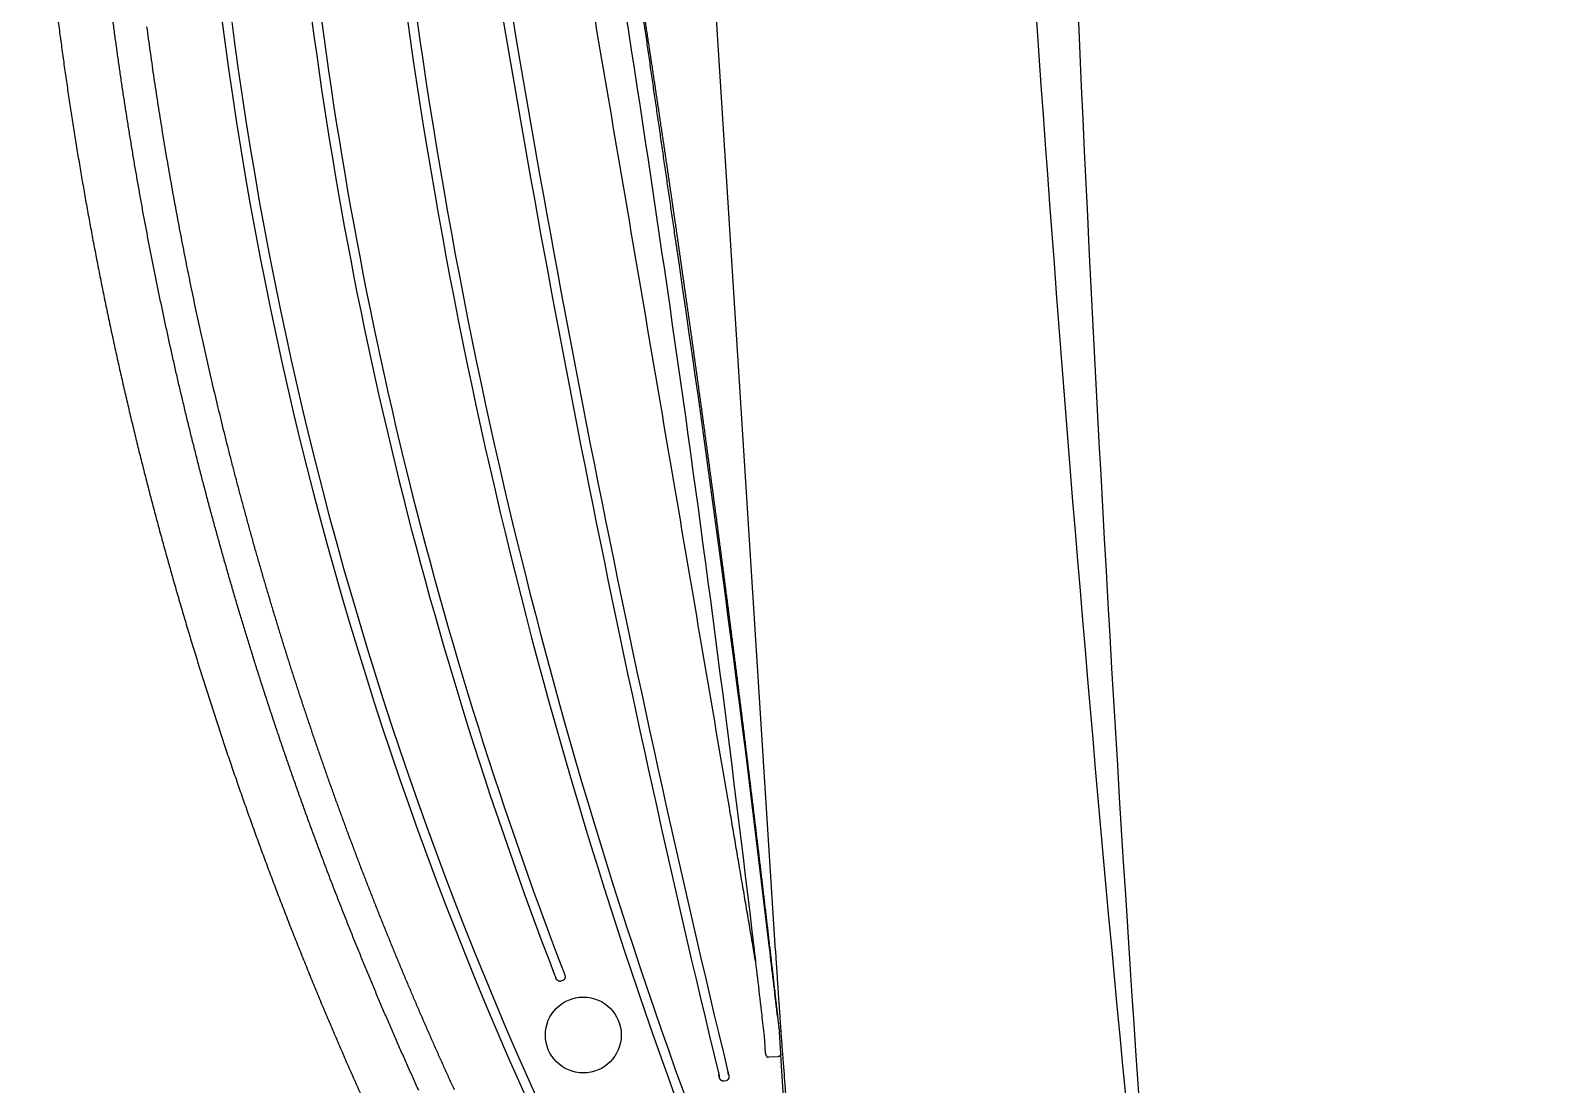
# Model space of a CAD drawing. Extents: x 403 to 503, y 484 to 635.
# Drawn here: x 408.09 to 416.02, y 526.77 to 532.31 of the extents above; entities that cross this region are included whole.
import ezdxf

# ---------------------------------------------------------------- set-up
doc = ezdxf.new("R2010")
doc.units = 0
doc.header["$MEASUREMENT"] = 0
for name, color, linetype in [('1', 4, 'Continuous'), ('DIM', 3, 'Continuous'), ('SPA', 2, 'Continuous')]:
    doc.layers.add(name, color=color, linetype=linetype)

# ---------------------------------------------------------------- blocks, each defined once
blk = doc.blocks.new('TRICKLER')
at = {"layer": '1', "linetype": 'Continuous'}
for p, q in [((1.6031, -7.1236), (1.9129, -0.4987)), ((1.5762, -7.455), (1.5765, -7.5301)), ((1.4925, -7.655), (1.4967, -7.564)), ((1.572, -7.6673), (1.5774, -7.5511)), ((1.5564, -7.6801), (1.5064, -7.6778)), ((1.5703, -7.7032), (1.572, -7.6673)), ((1.4112, -11.105), (1.5703, -7.7032))]:
    blk.add_line(p, q, dxfattribs=at)
at = {"layer": '1', "color": 3, "linetype": 'Continuous'}
for p, q in [((0.4775, -7.1585), (0.4678, -7.161)), ((1.2715, -7.7758), (1.2616, -7.7771))]:
    blk.add_line(p, q, dxfattribs=at)
at = {"layer": '1', "linetype": 'Continuous'}
for points in [[(-1.6037, -1.8571, 0.001116), (-1.6018, -1.9471, 0.001117), (-1.5996, -2.0371, 0.001119), (-1.5969, -2.1271, 0.00112), (-1.5938, -2.2172, 0.00112), (-1.5903, -2.3073, 0.00112), (-1.5864, -2.3974, 0.001119), (-1.5821, -2.4875, 0.001119), (-1.5774, -2.5777, 0.001119), (-1.5723, -2.6678, 0.001119), (-1.5668, -2.758, 0.001119), (-1.5609, -2.8482, 0.001119), (-1.5545, -2.9384, 0.001119), (-1.5478, -3.0285, 0.001119), (-1.5406, -3.1187, 0.001119), (-1.5331, -3.2089, 0.00112), (-1.5251, -3.2991, 0.00112), (-1.5167, -3.3893, 0.00112), (-1.5079, -3.4794, 0.001121), (-1.4987, -3.5696, 0.001121), (-1.4891, -3.6597, 0.001122), (-1.4791, -3.7498, 0.001122), (-1.4687, -3.8399, 0.001123), (-1.4579, -3.93, 0.001124), (-1.4466, -4.02, 0.001124), (-1.435, -4.11, 0.001124), (-1.4229, -4.2, 0.001124), (-1.4104, -4.2899, 0.001124), (-1.3975, -4.3798, 0.001124), (-1.3843, -4.4697, 0.001124), (-1.3706, -4.5595, 0.001124), (-1.3564, -4.6492, 0.001124), (-1.3419, -4.739, 0.001124), (-1.327, -4.8286, 0.001124), (-1.3117, -4.9182, 0.001125), (-1.2959, -5.0078, 0.001125), (-1.2798, -5.0973, 0.001126), (-1.2633, -5.1867, 0.001126), (-1.2463, -5.276, 0.001127), (-1.2289, -5.3653, 0.001127), (-1.2112, -5.4545, 0.001128), (-1.193, -5.5437, 0.001129), (-1.1744, -5.6327, 0.001129), (-1.1554, -5.7217, 0.00113), (-1.136, -5.8106, 0.001131), (-1.1162, -5.8994, 0.001131), (-1.096, -5.9881, 0.00113), (-1.0754, -6.0768, 0.00113), (-1.0544, -6.1653, 0.001129), (-1.033, -6.2537, 0.001128), (-1.0112, -6.3421, 0.001128), (-0.989, -6.4303, 0.001127), (-0.9664, -6.5184, 0.001127), (-0.9434, -6.6065, 0.001127), (-0.92, -6.6944, 0.001126), (-0.8962, -6.7822, 0.001126), (-0.872, -6.8698, 0.001126), (-0.8474, -6.9574, 0.001126), (-0.8224, -7.0449, 0.001126), (-0.7971, -7.1322, 0.001126), (-0.7713, -7.2194, 0.001126), (-0.7451, -7.3064, 0.001126), (-0.7186, -7.3934, 0.001126), (-0.6917, -7.4802, 0.001126), (-0.6643, -7.5668, 0.001127), (-0.6366, -7.6533, 0.001127)], [(-1.1452, -1.9441, 0.000812), (-1.1436, -2.0081, 0.000812), (-1.1418, -2.0722, 0.000812), (-1.1398, -2.1362, 0.000812), (-1.1376, -2.2002, 0.000812), (-1.1352, -2.2643, 0.000812), (-1.1325, -2.3283, 0.000812), (-1.1297, -2.3923, 0.000812), (-1.1266, -2.4564, 0.000812), (-1.1233, -2.5204, 0.000813), (-1.1198, -2.5844, 0.000813), (-1.1162, -2.6484, 0.000813), (-1.1123, -2.7124, 0.000813), (-1.1082, -2.7764, 0.000814), (-1.1038, -2.8404, 0.000814), (-1.0993, -2.9043, 0.000814), (-1.0946, -2.9683, 0.000814), (-1.0896, -3.0322, 0.000814), (-1.0845, -3.0962, 0.000814), (-1.0791, -3.1601, 0.000813), (-1.0735, -3.2239, 0.000813), (-1.0677, -3.2878, 0.000813), (-1.0618, -3.3516, 0.000812), (-1.0556, -3.4155, 0.000812), (-1.0491, -3.4792, 0.000812), (-1.0425, -3.543, 0.000812), (-1.0357, -3.6067, 0.000812), (-1.0287, -3.6704, 0.000812), (-1.0214, -3.7341, 0.000812), (-1.014, -3.7977, 0.000812), (-1.0064, -3.8613, 0.000812), (-0.9985, -3.9249, 0.000812), (-0.9904, -3.9884, 0.000812), (-0.9822, -4.0519, 0.000812), (-0.9737, -4.1154, 0.000812), (-0.965, -4.1788, 0.000812), (-0.9561, -4.2422, 0.000812), (-0.947, -4.3055, 0.000813), (-0.9378, -4.3688, 0.000812), (-0.9283, -4.4321, 0.000811), (-0.9185, -4.4953, 0.00081), (-0.9086, -4.5585, 0.00081), (-0.8985, -4.6216, 0.00081), (-0.8882, -4.6847, 0.00081), (-0.8777, -4.7478, 0.00081), (-0.867, -4.8108, 0.000811), (-0.856, -4.8738, 0.000811), (-0.8449, -4.9367, 0.000811), (-0.8335, -4.9996, 0.000811), (-0.822, -5.0625, 0.000811), (-0.8102, -5.1253, 0.000811), (-0.7983, -5.1881, 0.000811), (-0.7861, -5.2509, 0.000811), (-0.7738, -5.3136, 0.000811), (-0.7612, -5.3763, 0.000811), (-0.7484, -5.439, 0.000811), (-0.7354, -5.5016, 0.000811), (-0.7222, -5.5642, 0.000811), (-0.7088, -5.6267, 0.000811), (-0.6952, -5.6892, 0.00081), (-0.6814, -5.7516, 0.00081), (-0.6674, -5.8141, 0.000812), (-0.6532, -5.8765, 0.000813), (-0.6388, -5.9388, 0.000814), (-0.6242, -6.0011, 0.000814), (-0.6093, -6.0634, 0.000813), (-0.5943, -6.1257, 0.000812), (-0.579, -6.1879, 0.000812), (-0.5636, -6.2501, 0.000812), (-0.5479, -6.3122, 0.000811), (-0.532, -6.3743, 0.000811), (-0.516, -6.4364, 0.000811), (-0.4997, -6.4984, 0.000811), (-0.4832, -6.5603, 0.000811), (-0.4665, -6.6222, 0.000811), (-0.4497, -6.684, 0.000811), (-0.4326, -6.7458, 0.000811), (-0.4153, -6.8075, 0.000811), (-0.3978, -6.8692, 0.000812), (-0.3801, -6.9308, 0.000812), (-0.3623, -6.9923, 0.000812), (-0.3442, -7.0537, 0.000813), (-0.3259, -7.1151, 0.000813), (-0.3075, -7.1764, 0.000814), (-0.2888, -7.2376, 0.000813), (-0.2699, -7.2988, 0.000811), (-0.2509, -7.3599, 0.000811), (-0.2316, -7.4209, 0.000811), (-0.2122, -7.4819, 0.000811), (-0.1925, -7.5427, 0.000811), (-0.1727, -7.6035, 0.000811), (-0.1527, -7.6643, 0.000811)], [(1.4934, -7.1685), (1.4904, -7.1176, -0.000001), (1.4874, -7.0666, -0.000001), (1.4844, -7.0156, -0.000001), (1.4814, -6.9646, -0.000001), (1.4783, -6.9136, -0.000001), (1.4753, -6.8626, -0.000001), (1.4723, -6.8116, -0.000001), (1.4693, -6.7607, -0.000001), (1.4663, -6.7097, -0.000001), (1.4633, -6.6587, -0.000001), (1.4603, -6.6077, -0.000001), (1.4572, -6.5567, -0.000001), (1.4542, -6.5057, -0.000001), (1.4512, -6.4547, -0.000001), (1.4482, -6.4038, -0.000001), (1.4452, -6.3528, 0), (1.4422, -6.3018, 0), (1.4392, -6.2508, 0), (1.4361, -6.1998, 0), (1.4331, -6.1488, 0), (1.4301, -6.0978, 0), (1.4271, -6.0468, 0), (1.4241, -5.9959, 0), (1.4211, -5.9449, 0), (1.4181, -5.8939, 0), (1.415, -5.8429, 0), (1.412, -5.7919), (1.409, -5.7409, 0), (1.406, -5.6899, 0), (1.403, -5.6389, 0), (1.4, -5.5879, 0), (1.397, -5.537, 0), (1.3939, -5.486, 0), (1.3909, -5.435, 0), (1.3879, -5.384, 0), (1.3849, -5.333, 0), (1.3819, -5.282, 0), (1.3789, -5.231, 0), (1.3759, -5.18, 0), (1.3729, -5.1291, 0), (1.3698, -5.0781, 0), (1.3668, -5.0271, 0), (1.3638, -4.9761, 0), (1.3608, -4.9251, 0), (1.3578, -4.8741, 0), (1.3548, -4.8231, 0), (1.3518, -4.7721, 0), (1.3487, -4.7211, 0), (1.3457, -4.6702, 0), (1.3427, -4.6192, 0), (1.3397, -4.5682, 0), (1.3367, -4.5172, 0), (1.3337, -4.4662, 0), (1.3307, -4.4152, 0), (1.3277, -4.3642, 0), (1.3246, -4.3132, 0), (1.3216, -4.2623, 0), (1.3186, -4.2113, 0), (1.3156, -4.1603, 0), (1.3126, -4.1093, 0), (1.3096, -4.0583, 0), (1.3066, -4.0073, 0), (1.3035, -3.9563, 0), (1.3005, -3.9053, 0), (1.2975, -3.8543, 0), (1.2945, -3.8034, 0), (1.2915, -3.7524, 0), (1.2885, -3.7014, 0), (1.2855, -3.6504, 0), (1.2824, -3.5994, 0), (1.2794, -3.5484, 0), (1.2764, -3.4974, 0), (1.2734, -3.4464, 0), (1.2704, -3.3955, 0), (1.2674, -3.3445, 0), (1.2644, -3.2935, 0), (1.2614, -3.2425, 0), (1.2583, -3.1915, 0), (1.2553, -3.1405, 0), (1.2523, -3.0895, 0), (1.2493, -3.0385, 0), (1.2463, -2.9875, 0), (1.2433, -2.9366, 0), (1.2403, -2.8856, 0), (1.2372, -2.8346, 0), (1.2342, -2.7836, 0), (1.2312, -2.7326, 0), (1.2282, -2.6816, 0), (1.2252, -2.6306, 0), (1.2222, -2.5796, 0), (1.2192, -2.5287, 0), (1.2161, -2.4777, 0), (1.2131, -2.4267, 0), (1.2101, -2.3757, 0), (1.2071, -2.3247, 0), (1.2041, -2.2737, 0), (1.2011, -2.2227, 0), (1.1981, -2.1717, 0), (1.195, -2.1208, 0), (1.192, -2.0698, 0), (1.189, -2.0188, 0), (1.186, -1.9678, 0), (1.183, -1.9168, 0), (1.18, -1.8658, 0), (1.177, -1.8148, 0), (1.1739, -1.7638, 0), (1.1709, -1.7128, 0), (1.1679, -1.6619, 0), (1.1649, -1.6109, 0), (1.1619, -1.5599, 0), (1.1589, -1.5089, 0), (1.1559, -1.4579, 0), (1.1528, -1.4069, 0), (1.1498, -1.3559, 0), (1.1468, -1.3049, 0), (1.1438, -1.254, 0), (1.1408, -1.203, 0), (1.1378, -1.152, 0), (1.1348, -1.101, 0), (1.1317, -1.05, 0), (1.1287, -0.999, 0), (1.1257, -0.948, 0), (1.1227, -0.897, 0), (1.1197, -0.846, 0), (1.1167, -0.7951, 0), (1.1137, -0.7441, 0), (1.1106, -0.6931, 0), (1.109, -0.6655, 0)], [(1.6031, -7.1236), (1.6023, -7.1403, 0.000072), (1.6016, -7.1568, 0.000073), (1.6008, -7.1734, 0.000073), (1.6, -7.19, 0.000073), (1.5993, -7.2065, 0.000073), (1.5986, -7.2229, 0.000073), (1.5978, -7.2394, 0.000073), (1.5971, -7.2558, 0.000073), (1.5964, -7.2721, 0.000073), (1.5956, -7.2884, 0.000073), (1.5949, -7.3047, 0.000074), (1.5942, -7.3209, 0.000074), (1.5935, -7.337, 0.000075), (1.5928, -7.3531, 0.000075), (1.5922, -7.3691, 0.000076), (1.5915, -7.385, 0.000076), (1.5908, -7.4009, 0.000077), (1.5902, -7.4166, 0.000077), (1.5895, -7.4324, 0.000078), (1.5889, -7.448, 0.000079), (1.5883, -7.4635, 0.00008), (1.5876, -7.479, 0.000081), (1.587, -7.4943, 0.000082), (1.5864, -7.5096, 0.000083), (1.5858, -7.5247, 0.000084), (1.5852, -7.5398, 0.000085), (1.5847, -7.5547, 0.000087), (1.5841, -7.5695, 0.00009), (1.5835, -7.5843, 0.000089), (1.583, -7.5988, 0.000085), (1.5825, -7.6132, 0.000095), (1.5819, -7.6276, 0.000117), (1.5814, -7.6423, 0.00009), (1.5809, -7.6559, 0.000031), (1.5805, -7.6682, 0.000131), (1.5799, -7.6837, 0.000237), (1.5791, -7.7071, 0.00012), (1.5781, -7.7375, 0.000065)], [(1.4937, -7.1594), (1.4937, -7.1595, -0.000309), (1.4937, -7.1595, -0.00031), (1.4937, -7.1596, -0.000309), (1.4937, -7.1597, -0.000305), (1.4937, -7.1598, -0.000302), (1.4937, -7.1598, -0.000299), (1.4937, -7.1599, -0.000297), (1.4937, -7.16, -0.000294), (1.4938, -7.1601, -0.000291), (1.4937, -7.1602, -0.000288), (1.4938, -7.1602, -0.000286), (1.4938, -7.1603, -0.000283), (1.4938, -7.1604, -0.00028), (1.4938, -7.1605, -0.000277), (1.4938, -7.1606, -0.000275), (1.4938, -7.1606, -0.000272), (1.4938, -7.1607, -0.000269), (1.4938, -7.1608, -0.000266), (1.4938, -7.1609, -0.000264), (1.4938, -7.161, -0.000261), (1.4938, -7.161, -0.000258), (1.4938, -7.1611, -0.000255), (1.4938, -7.1612, -0.000253), (1.4938, -7.1613, -0.00025), (1.4938, -7.1613, -0.000247), (1.4938, -7.1614, -0.000244), (1.4938, -7.1615, -0.000242), (1.4938, -7.1616, -0.000239), (1.4938, -7.1617, -0.000236), (1.4938, -7.1617, -0.000234), (1.4938, -7.1618, -0.000231), (1.4938, -7.1619, -0.000228), (1.4938, -7.162, -0.000226), (1.4938, -7.1621, -0.000223), (1.4938, -7.1621, -0.00022), (1.4938, -7.1622, -0.000217), (1.4938, -7.1623, -0.000215), (1.4938, -7.1624, -0.000212), (1.4938, -7.1624, -0.000209), (1.4938, -7.1625, -0.000206), (1.4938, -7.1626, -0.000204), (1.4938, -7.1627, -0.000201), (1.4938, -7.1628, -0.000198), (1.4938, -7.1628, -0.000196), (1.4938, -7.1629, -0.000193), (1.4938, -7.163, -0.00019), (1.4938, -7.1631, -0.000188), (1.4938, -7.1632, -0.000185), (1.4938, -7.1632, -0.000182), (1.4938, -7.1633, -0.000179), (1.4938, -7.1634, -0.000177), (1.4938, -7.1635, -0.000174), (1.4938, -7.1635, -0.000172), (1.4938, -7.1636, -0.000169), (1.4938, -7.1637, -0.000166), (1.4938, -7.1638, -0.000163), (1.4938, -7.1639, -0.000161), (1.4938, -7.1639, -0.000158), (1.4938, -7.164, -0.000155), (1.4938, -7.1641, -0.000153), (1.4938, -7.1642, -0.00015), (1.4938, -7.1642, -0.000144), (1.4938, -7.1643, -0.000141), (1.4938, -7.1644, -0.00014), (1.4938, -7.1645, -0.000145), (1.4938, -7.1646, -0.000159), (1.4938, -7.1646, -0.000169), (1.4938, -7.1647, -0.000179), (1.4938, -7.1648, -0.000188), (1.4938, -7.1649, -0.000199), (1.4938, -7.165, -0.000209), (1.4938, -7.165, -0.00022), (1.4937, -7.1651, -0.00023), (1.4938, -7.1652, -0.000241), (1.4938, -7.1653, -0.000251), (1.4937, -7.1653, -0.000262), (1.4937, -7.1654, -0.000272), (1.4937, -7.1655, -0.000284), (1.4937, -7.1656, -0.000294), (1.4937, -7.1656, -0.000305), (1.4937, -7.1657, -0.000316), (1.4937, -7.1658, -0.000327), (1.4937, -7.1659, -0.000338), (1.4937, -7.166, -0.00035), (1.4937, -7.166, -0.000361), (1.4937, -7.1661, -0.000373), (1.4937, -7.1662, -0.000384), (1.4937, -7.1663, -0.000396), (1.4937, -7.1663, -0.000407), (1.4937, -7.1664, -0.000419), (1.4937, -7.1665, -0.000431), (1.4937, -7.1666, -0.000448), (1.4937, -7.1666, -0.000454), (1.4937, -7.1667, -0.000449), (1.4937, -7.1668, -0.000477), (1.4937, -7.1669, -0.000545), (1.4937, -7.1669, -0.000609), (1.4937, -7.167, -0.000685), (1.4937, -7.1671, -0.000754), (1.4937, -7.1672, -0.000833), (1.4937, -7.1672, -0.000905), (1.4937, -7.1673, -0.000984), (1.4937, -7.1674, -0.001067), (1.4936, -7.1675, -0.001171), (1.4936, -7.1675, -0.001235), (1.4936, -7.1676, -0.001273), (1.4936, -7.1677, -0.001441), (1.4936, -7.1677, -0.001771), (1.4936, -7.1678, -0.001576), (1.4936, -7.1679, -0.000804), (1.4936, -7.1679, -0.002396), (1.4936, -7.168, -0.006587), (1.4936, -7.1681, -0.002395), (1.4936, -7.1681, 0.012502), (1.4936, -7.1682, -0.009701), (1.4935, -7.1683, -0.048777), (1.4935, -7.1684, -0.021566), (1.4934, -7.1685, -0.009371)], [(1.4945, -7.1605), (1.4945, -7.1606, -0.000122), (1.4945, -7.1607, -0.000121), (1.4945, -7.1607, -0.000122), (1.4945, -7.1608, -0.000126), (1.4945, -7.1609, -0.000128), (1.4945, -7.1609, -0.00013), (1.4945, -7.161, -0.000133), (1.4945, -7.1611, -0.000135), (1.4945, -7.1611, -0.000137), (1.4945, -7.1612, -0.00014), (1.4945, -7.1613, -0.000142), (1.4945, -7.1613, -0.000145), (1.4945, -7.1614, -0.000147), (1.4945, -7.1615, -0.00015), (1.4945, -7.1616, -0.000152), (1.4945, -7.1616, -0.000155), (1.4945, -7.1617, -0.000157), (1.4945, -7.1618, -0.00016), (1.4945, -7.1618, -0.000162), (1.4945, -7.1619, -0.000165), (1.4945, -7.162, -0.000167), (1.4945, -7.162, -0.00017), (1.4945, -7.1621, -0.000173), (1.4945, -7.1622, -0.000175), (1.4945, -7.1622, -0.000178), (1.4945, -7.1623, -0.000181), (1.4945, -7.1624, -0.000183), (1.4945, -7.1624, -0.000186), (1.4945, -7.1625, -0.000189), (1.4945, -7.1626, -0.000192), (1.4945, -7.1626, -0.000194), (1.4945, -7.1627, -0.000197), (1.4945, -7.1628, -0.0002), (1.4945, -7.1628, -0.000203), (1.4945, -7.1629, -0.000205), (1.4945, -7.163, -0.000208), (1.4945, -7.1631, -0.000211), (1.4945, -7.1631, -0.000214), (1.4945, -7.1632, -0.000217), (1.4945, -7.1633, -0.00022), (1.4945, -7.1633, -0.000223), (1.4945, -7.1634, -0.000226), (1.4945, -7.1635, -0.000229), (1.4945, -7.1635, -0.000232), (1.4945, -7.1636, -0.000235), (1.4945, -7.1637, -0.000238), (1.4945, -7.1637, -0.000241), (1.4945, -7.1638, -0.000244), (1.4945, -7.1639, -0.000247), (1.4945, -7.1639, -0.000251), (1.4945, -7.164, -0.000254), (1.4944, -7.164, -0.000257), (1.4944, -7.1641, -0.00026), (1.4944, -7.1642, -0.000264), (1.4944, -7.1642, -0.000267), (1.4944, -7.1643, -0.000271), (1.4944, -7.1644, -0.000274), (1.4944, -7.1644, -0.000277), (1.4944, -7.1645, -0.000281), (1.4944, -7.1646, -0.000284), (1.4944, -7.1646, -0.000288), (1.4944, -7.1647, -0.000291), (1.4944, -7.1648, -0.000295), (1.4944, -7.1648, -0.000299), (1.4944, -7.1649, -0.000302), (1.4944, -7.165, -0.000305), (1.4944, -7.165, -0.00031), (1.4944, -7.1651, -0.000317), (1.4944, -7.1652, -0.000325), (1.4944, -7.1652, -0.000337), (1.4944, -7.1653, -0.000348), (1.4944, -7.1653, -0.000359), (1.4944, -7.1654, -0.00037), (1.4944, -7.1655, -0.000382), (1.4944, -7.1655, -0.000392), (1.4944, -7.1656, -0.000405), (1.4944, -7.1657, -0.000416), (1.4944, -7.1657, -0.000429), (1.4944, -7.1658, -0.00044), (1.4944, -7.1659, -0.000453), (1.4944, -7.1659, -0.000466), (1.4943, -7.166, -0.000479), (1.4943, -7.166, -0.000492), (1.4943, -7.1661, -0.000506), (1.4943, -7.1662, -0.000519), (1.4943, -7.1662, -0.000534), (1.4943, -7.1663, -0.000547), (1.4943, -7.1663, -0.000563), (1.4943, -7.1664, -0.000577), (1.4943, -7.1665, -0.000593), (1.4943, -7.1665, -0.000608), (1.4943, -7.1666, -0.000625), (1.4943, -7.1666, -0.000641), (1.4943, -7.1667, -0.000658), (1.4943, -7.1668, -0.000675), (1.4943, -7.1668, -0.000693), (1.4943, -7.1669, -0.00071), (1.4943, -7.1669, -0.000729), (1.4943, -7.167, -0.000748), (1.4942, -7.1671, -0.000768), (1.4942, -7.1671, -0.000788), (1.4942, -7.1672, -0.000809), (1.4942, -7.1672, -0.000829), (1.4942, -7.1673, -0.000851), (1.4942, -7.1673, -0.000873), (1.4942, -7.1674, -0.000898), (1.4942, -7.1675, -0.000934), (1.4942, -7.1675, -0.000988), (1.4942, -7.1676, -0.001034), (1.4942, -7.1676, -0.001081), (1.4942, -7.1677, -0.001127), (1.4941, -7.1677, -0.00118), (1.4941, -7.1678, -0.001232), (1.4941, -7.1678, -0.001289), (1.4941, -7.1679, -0.001346), (1.4941, -7.1679, -0.00141), (1.4941, -7.168, -0.001473), (1.4941, -7.168, -0.001543), (1.4941, -7.1681, -0.001614), (1.4941, -7.1681, -0.001692), (1.4941, -7.1682, -0.001771), (1.4941, -7.1682, -0.001859), (1.494, -7.1683, -0.001947), (1.494, -7.1683, -0.002045), (1.494, -7.1684, -0.002146), (1.494, -7.1684, -0.002259), (1.494, -7.1685, -0.002371), (1.494, -7.1685, -0.002487), (1.494, -7.1686, -0.002637), (1.494, -7.1686, -0.002836), (1.4939, -7.1686, -0.003022), (1.4939, -7.1687, -0.003218), (1.4939, -7.1687, -0.003423), (1.4939, -7.1688, -0.003652), (1.4939, -7.1688, -0.003898), (1.4939, -7.1688, -0.004176), (1.4939, -7.1689, -0.004475), (1.4938, -7.1689, -0.004812), (1.4938, -7.1689, -0.00518), (1.4938, -7.169, -0.005595), (1.4938, -7.169, -0.006046), (1.4938, -7.169, -0.006552), (1.4938, -7.1691, -0.00712), (1.4937, -7.1691, -0.007754), (1.4937, -7.1691, -0.008375), (1.4937, -7.1691, -0.008992), (1.4937, -7.1692, -0.009895), (1.4937, -7.1692, -0.011114), (1.4936, -7.1692, -0.011642), (1.4936, -7.1692, -0.011409), (1.4936, -7.1692, -0.014264), (1.4936, -7.1693, -0.019868), (1.4936, -7.1693, -0.014532), (1.4935, -7.1693, 0.000927), (1.4935, -7.1693, -0.025401), (1.4935, -7.1693, -0.054476), (1.4935, -7.1693, -0.022992), (1.4934, -7.1693, -0.010928)], [(1.4934, -7.1685), (1.4934, -7.1686, 0.000764), (1.4934, -7.1686, 0.000796), (1.4934, -7.1686, 0.000789), (1.4934, -7.1686, 0.000734), (1.4934, -7.1686, 0.000695), (1.4934, -7.1687, 0.000659), (1.4934, -7.1687, 0.000626), (1.4934, -7.1687, 0.000582), (1.4934, -7.1687, 0.000544), (1.4934, -7.1687, 0.000499), (1.4934, -7.1688, 0.000459), (1.4934, -7.1688, 0.000412), (1.4934, -7.1688, 0.00037), (1.4934, -7.1688, 0.00032), (1.4934, -7.1688, 0.000276), (1.4934, -7.1689, 0.000224), (1.4934, -7.1689, 0.000178), (1.4934, -7.1689, 0.000124), (1.4934, -7.1689, 0.000076), (1.4934, -7.1689, 0.000021), (1.4934, -7.169, -0.000028), (1.4934, -7.169, -0.000084), (1.4934, -7.169, -0.000136), (1.4934, -7.169, -0.000195), (1.4934, -7.169, -0.000245), (1.4934, -7.1691, -0.0003), (1.4934, -7.1691, -0.000358), (1.4934, -7.1691, -0.000432), (1.4934, -7.1691, -0.000465), (1.4934, -7.1691, -0.000471), (1.4934, -7.1692, -0.0006), (1.4934, -7.1692, -0.000831), (1.4934, -7.1692, -0.000636), (1.4934, -7.1692, -0.000129), (1.4934, -7.1692, -0.001075), (1.4934, -7.1693, -0.00209), (1.4934, -7.1693, -0.001039), (1.4934, -7.1693, -0.000539)], [(1.4945, -7.1601), (1.4945, -7.1601, 0.009293), (1.4945, -7.1601, 0.009094), (1.4945, -7.1601, 0.008968), (1.4945, -7.16, 0.008936), (1.4945, -7.16, 0.008831), (1.4945, -7.16, 0.008705), (1.4945, -7.16, 0.008545), (1.4945, -7.16, 0.008397), (1.4945, -7.1599, 0.00821), (1.4945, -7.1599, 0.008032), (1.4945, -7.1599, 0.007822), (1.4944, -7.1599, 0.007627), (1.4944, -7.1599, 0.007403), (1.4944, -7.1598, 0.007198), (1.4944, -7.1598, 0.006968), (1.4944, -7.1598, 0.006759), (1.4944, -7.1598, 0.006529), (1.4943, -7.1598, 0.006321), (1.4943, -7.1598, 0.006097), (1.4943, -7.1597, 0.005896), (1.4943, -7.1597, 0.005679), (1.4943, -7.1597, 0.005483), (1.4942, -7.1597, 0.005282), (1.4942, -7.1597, 0.005109), (1.4942, -7.1596, 0.004902), (1.4942, -7.1596, 0.004701), (1.4941, -7.1596, 0.004565), (1.4941, -7.1596, 0.004498), (1.4941, -7.1596, 0.004194), (1.4941, -7.1596, 0.003773), (1.494, -7.1595, 0.004035), (1.494, -7.1595, 0.004645), (1.494, -7.1595, 0.003342), (1.4939, -7.1595, 0.001057), (1.4939, -7.1595, 0.004583), (1.4939, -7.1594, 0.007344), (1.4938, -7.1594, 0.00333), (1.4937, -7.1594, 0.001697)], [(1.5762, -7.4687), (1.5762, -7.4683, 0.000004), (1.5762, -7.468, 0.000004), (1.5762, -7.4677, 0.000004), (1.5762, -7.4673, 0.000003), (1.5762, -7.467, 0.000003), (1.5762, -7.4667, 0.000003), (1.5762, -7.4663, 0.000003), (1.5762, -7.466, 0.000003), (1.5762, -7.4657, 0.000003), (1.5762, -7.4653, 0.000003), (1.5762, -7.465, 0.000003), (1.5762, -7.4647, 0.000003), (1.5762, -7.4643, 0.000003), (1.5762, -7.464, 0.000003), (1.5762, -7.4636, 0.000003), (1.5762, -7.4633, 0.000002), (1.5762, -7.4629, 0.000002), (1.5762, -7.4626, 0.000002), (1.5762, -7.4623, 0.000002), (1.5762, -7.4619, 0.000002), (1.5762, -7.4616, 0.000002), (1.5762, -7.4612, 0.000002), (1.5762, -7.4609, 0.000002), (1.5762, -7.4605, 0.000002), (1.5762, -7.4602, 0.000002), (1.5762, -7.4598, 0.000002), (1.5762, -7.4595, 0.000002), (1.5762, -7.4592, 0.000002), (1.5762, -7.4588, 0.000001), (1.5762, -7.4585, 0.000001), (1.5762, -7.4581, 0.000001), (1.5762, -7.4578, 0.000001), (1.5762, -7.4574, 0.000001), (1.5762, -7.4571, 0), (1.5762, -7.4568, 0.000001), (1.5762, -7.4564, 0.000002), (1.5762, -7.4558, 0.000001), (1.5762, -7.455, 0.000001)], [(1.5766, -7.5332), (1.5766, -7.5331, -0.000295), (1.5766, -7.533, -0.000294), (1.5766, -7.533, -0.000294), (1.5766, -7.5329, -0.000295), (1.5766, -7.5328, -0.000296), (1.5766, -7.5327, -0.000297), (1.5766, -7.5327, -0.000297), (1.5766, -7.5326, -0.000298), (1.5766, -7.5325, -0.000299), (1.5766, -7.5324, -0.0003), (1.5766, -7.5323, -0.0003), (1.5765, -7.5323, -0.000301), (1.5765, -7.5322, -0.000302), (1.5765, -7.5321, -0.000303), (1.5765, -7.532, -0.000304), (1.5765, -7.532, -0.000305), (1.5765, -7.5319, -0.000306), (1.5765, -7.5318, -0.000306), (1.5765, -7.5317, -0.000307), (1.5765, -7.5316, -0.000308), (1.5765, -7.5316, -0.000309), (1.5765, -7.5315, -0.00031), (1.5765, -7.5314, -0.000311), (1.5765, -7.5313, -0.000313), (1.5765, -7.5312, -0.000313), (1.5765, -7.5312, -0.000312), (1.5765, -7.5311, -0.000316), (1.5765, -7.531, -0.000323), (1.5765, -7.5309, -0.000315), (1.5765, -7.5309, -0.000295), (1.5765, -7.5308, -0.000327), (1.5765, -7.5307, -0.000392), (1.5765, -7.5306, -0.000298), (1.5765, -7.5305, -0.000101), (1.5765, -7.5305, -0.000424), (1.5765, -7.5304, -0.000734), (1.5765, -7.5303, -0.00036), (1.5765, -7.5301, -0.00019)], [(1.5766, -7.5332), (1.5767, -7.5337, -0.001136), (1.5767, -7.5341, -0.001137), (1.5768, -7.5345, -0.001139), (1.5768, -7.535, -0.001141), (1.5769, -7.5354, -0.001142), (1.5769, -7.5359, -0.001144), (1.577, -7.5363, -0.001145), (1.577, -7.5368, -0.001147), (1.5771, -7.5372, -0.001148), (1.5771, -7.5377, -0.00115), (1.5772, -7.5381, -0.001151), (1.5772, -7.5386, -0.001153), (1.5772, -7.539, -0.001154), (1.5773, -7.5395, -0.001155), (1.5773, -7.5399, -0.001156), (1.5773, -7.5404, -0.001157), (1.5774, -7.5408, -0.001159), (1.5774, -7.5413, -0.00116), (1.5774, -7.5417, -0.001161), (1.5774, -7.5422, -0.001162), (1.5775, -7.5426, -0.001163), (1.5775, -7.5431, -0.001163), (1.5775, -7.5435, -0.001165), (1.5775, -7.544, -0.001167), (1.5775, -7.5444, -0.001165), (1.5775, -7.5448, -0.001159), (1.5775, -7.5453, -0.00117), (1.5775, -7.5457, -0.001194), (1.5775, -7.5462, -0.001161), (1.5775, -7.5466, -0.001084), (1.5775, -7.5471, -0.001197), (1.5775, -7.5475, -0.001428), (1.5775, -7.548, -0.001084), (1.5775, -7.5484, -0.000372), (1.5775, -7.5488, -0.001529), (1.5775, -7.5493, -0.002633), (1.5775, -7.5501, -0.001288), (1.5774, -7.5511, -0.000683)], [(1.4925, -7.655), (1.4925, -7.6558, 0.006396), (1.4925, -7.6566, 0.006145), (1.4925, -7.6574, 0.006094), (1.4925, -7.6582, 0.006319), (1.4925, -7.659, 0.006453), (1.4926, -7.6598, 0.006567), (1.4927, -7.6607, 0.006675), (1.4929, -7.6615, 0.00684), (1.493, -7.6623, 0.006981), (1.4932, -7.6632, 0.007155), (1.4934, -7.664, 0.007316), (1.4936, -7.6648, 0.007512), (1.4938, -7.6656, 0.007701), (1.4941, -7.6664, 0.007917), (1.4944, -7.6672, 0.008133), (1.4947, -7.6679, 0.008371), (1.495, -7.6687, 0.008615), (1.4954, -7.6694, 0.008874), (1.4958, -7.6701, 0.009147), (1.4961, -7.6708, 0.009426), (1.4966, -7.6715, 0.009723), (1.497, -7.6721, 0.010012), (1.4975, -7.6727, 0.010337), (1.4979, -7.6732, 0.010652), (1.4984, -7.6738, 0.010963), (1.4989, -7.6743, 0.011203), (1.4994, -7.6748, 0.011609), (1.4999, -7.6752, 0.012085), (1.5005, -7.6756, 0.01212), (1.501, -7.676, 0.011658), (1.5015, -7.6763, 0.012917), (1.5021, -7.6766, 0.015335), (1.5026, -7.6768, 0.01229), (1.5032, -7.6771, 0.005185), (1.5037, -7.6773, 0.016713), (1.5043, -7.6774, 0.028922), (1.5052, -7.6776, 0.01492), (1.5064, -7.6778, 0.008201)], [(1.572, -7.6673), (1.572, -7.6678, -0.010491), (1.5719, -7.6683, -0.010058), (1.5718, -7.6688, -0.009935), (1.5718, -7.6693, -0.010239), (1.5716, -7.6698, -0.010366), (1.5715, -7.6703, -0.010441), (1.5713, -7.6708, -0.010474), (1.5711, -7.6713, -0.010573), (1.5709, -7.6718, -0.0106), (1.5707, -7.6722, -0.010654), (1.5705, -7.6727, -0.010651), (1.5702, -7.6732, -0.010679), (1.5699, -7.6737, -0.010654), (1.5696, -7.6741, -0.01065), (1.5692, -7.6746, -0.010603), (1.5688, -7.675, -0.010571), (1.5685, -7.6755, -0.010505), (1.568, -7.6759, -0.010448), (1.5676, -7.6763, -0.010367), (1.5672, -7.6767, -0.010289), (1.5667, -7.677, -0.010194), (1.5662, -7.6774, -0.010092), (1.5657, -7.6777, -0.009997), (1.5652, -7.678, -0.009897), (1.5647, -7.6783, -0.009772), (1.5642, -7.6786, -0.009601), (1.5636, -7.6788, -0.009557), (1.5631, -7.679, -0.00958), (1.5625, -7.6792, -0.009249), (1.5619, -7.6794, -0.008606), (1.5614, -7.6796, -0.009234), (1.5608, -7.6797, -0.010607), (1.5602, -7.6798, -0.008239), (1.5597, -7.6799, -0.003421), (1.5592, -7.68, -0.010878), (1.5586, -7.6801, -0.018195), (1.5576, -7.6801, -0.009197), (1.5564, -7.6801, -0.005024)], [(1.5781, -7.7375), (1.5768, -7.7761, -0.000122), (1.5755, -7.8152, -0.000119), (1.5741, -7.8548, -0.000116), (1.5727, -7.8949, -0.000113)]]:
    blk.add_lwpolyline(points, format="xyb", dxfattribs=at)
at = {"layer": '1', "color": 3, "linetype": 'Continuous'}
for points in [[(-0.3373, -7.6495, -0.0009), (-0.3595, -7.5814, -0.0009), (-0.3815, -7.5132, -0.0009), (-0.4032, -7.4449, -0.0009), (-0.4246, -7.3766, -0.0009), (-0.4458, -7.3082, -0.0009), (-0.4667, -7.2397, -0.000899), (-0.4874, -7.1712, -0.000899), (-0.5079, -7.1026, -0.000899), (-0.528, -7.0339, -0.0009), (-0.548, -6.9652, -0.0009), (-0.5676, -6.8965, -0.0009), (-0.5871, -6.8276, -0.000899), (-0.6062, -6.7587, -0.000898), (-0.6252, -6.6898, -0.000898), (-0.6438, -6.6208, -0.000898), (-0.6623, -6.5517, -0.000898), (-0.6804, -6.4826, -0.000898), (-0.6983, -6.4134, -0.000898), (-0.716, -6.3441, -0.000899), (-0.7334, -6.2748, -0.000899), (-0.7506, -6.2054, -0.000899), (-0.7675, -6.136, -0.000899), (-0.7842, -6.0664, -0.000899), (-0.8006, -5.9969, -0.000899), (-0.8168, -5.9272, -0.000899), (-0.8327, -5.8575, -0.000899), (-0.8483, -5.7878, -0.000899), (-0.8638, -5.718, -0.000899), (-0.8789, -5.6481, -0.000899), (-0.8938, -5.5781, -0.000898), (-0.9085, -5.5081, -0.000899), (-0.9229, -5.4381, -0.0009), (-0.9371, -5.3679, -0.000901), (-0.951, -5.2977, -0.000901), (-0.9646, -5.2274, -0.000901), (-0.978, -5.1571, -0.0009), (-0.9912, -5.0867, -0.000899), (-1.0041, -5.0162, -0.000899), (-1.0167, -4.9457, -0.000899), (-1.0291, -4.8751, -0.000899), (-1.0413, -4.8045, -0.000899), (-1.0531, -4.7339, -0.000899), (-1.0648, -4.6631, -0.000899), (-1.0761, -4.5924, -0.000899), (-1.0873, -4.5216, -0.000899), (-1.0981, -4.4508, -0.0009), (-1.1087, -4.3799, -0.0009), (-1.1191, -4.3091, -0.0009), (-1.1292, -4.2382, -0.000901), (-1.139, -4.1672, -0.000903), (-1.1486, -4.0963, -0.000903), (-1.1579, -4.0254, -0.000901), (-1.1669, -3.9544, -0.0009), (-1.1757, -3.8834, -0.000898), (-1.1842, -3.8124, -0.000897), (-1.1925, -3.7413, -0.000898), (-1.2005, -3.6703, -0.000898), (-1.2083, -3.5992, -0.000898), (-1.2158, -3.5281, -0.000898), (-1.223, -3.457, -0.000899), (-1.23, -3.3859, -0.000899), (-1.2367, -3.3147, -0.000899), (-1.2432, -3.2435, -0.000899), (-1.2494, -3.1723, -0.000899), (-1.2554, -3.1011, -0.000899), (-1.2611, -3.0299, -0.000899), (-1.2665, -2.9586, -0.000899), (-1.2717, -2.8874, -0.000899), (-1.2766, -2.8161, -0.000899), (-1.2813, -2.7447, -0.000899), (-1.2857, -2.6734, -0.000898), (-1.2899, -2.602, -0.000898), (-1.2938, -2.5307, -0.000898), (-1.2974, -2.4593, -0.000899), (-1.3008, -2.3878, -0.000899), (-1.3039, -2.3164, -0.000899), (-1.3068, -2.2449, -0.000899), (-1.3094, -2.1734, -0.000899), (-1.3118, -2.1018, -0.000899), (-1.3139, -2.0303, -0.000899), (-1.3157, -1.9587, -0.000899), (-1.3173, -1.8871, -0.000899)], [(1.4567, -2.1973, -0.000062), (1.4581, -2.2304, -0.000062), (1.4595, -2.2634, -0.000062), (1.4609, -2.2965, -0.000062), (1.4623, -2.3295, -0.000062), (1.4637, -2.3626, -0.000062), (1.465, -2.3957, -0.000062), (1.4664, -2.4287, -0.000062), (1.4677, -2.4618, -0.000062), (1.469, -2.4948, -0.000062), (1.4704, -2.5279, -0.000062), (1.4717, -2.561, -0.000062), (1.473, -2.594, -0.000062), (1.4743, -2.6271, -0.000062), (1.4756, -2.6601, -0.000062), (1.4769, -2.6932, -0.000062), (1.4781, -2.7263, -0.000062), (1.4794, -2.7593, -0.000062), (1.4807, -2.7924, -0.000062), (1.4819, -2.8255, -0.000062), (1.4832, -2.8585, -0.000062), (1.4844, -2.8916, -0.000062), (1.4856, -2.9246, -0.000062), (1.4868, -2.9577, -0.000062), (1.4881, -2.9908, -0.000062), (1.4893, -3.0238, -0.000062), (1.4905, -3.0569, -0.000062), (1.4916, -3.0899, -0.000062), (1.4928, -3.123, -0.000062), (1.494, -3.1561, -0.000062), (1.4951, -3.1891, -0.000062), (1.4963, -3.2222, -0.000062), (1.4974, -3.2552, -0.000062), (1.4986, -3.2883, -0.000062), (1.4997, -3.3213, -0.000062), (1.5008, -3.3544, -0.000062), (1.5019, -3.3875, -0.000062), (1.503, -3.4205, -0.000062), (1.5041, -3.4536, -0.000062), (1.5052, -3.4866, -0.000062), (1.5063, -3.5197, -0.000061), (1.5074, -3.5527, -0.000061), (1.5084, -3.5858, -0.000061), (1.5095, -3.6188, -0.000061), (1.5105, -3.6519, -0.000061), (1.5116, -3.685, -0.000061), (1.5126, -3.718, -0.000061), (1.5136, -3.7511, -0.000061), (1.5146, -3.7841, -0.000061), (1.5157, -3.8172, -0.000061), (1.5167, -3.8502, -0.000061), (1.5176, -3.8833, -0.000061), (1.5186, -3.9163, -0.000061), (1.5196, -3.9494, -0.000061), (1.5206, -3.9824, -0.000061), (1.5215, -4.0155, -0.000061), (1.5225, -4.0485, -0.000061), (1.5234, -4.0816, -0.000061), (1.5243, -4.1146, -0.000061), (1.5253, -4.1477, -0.000061), (1.5262, -4.1807, -0.000061), (1.5271, -4.2137, -0.000061), (1.528, -4.2468, -0.000061), (1.5289, -4.2798, -0.000061), (1.5298, -4.3129, -0.000061), (1.5306, -4.3459, -0.000061), (1.5315, -4.379, -0.000061), (1.5323, -4.412, -0.000061), (1.5332, -4.4451, -0.000061), (1.534, -4.4781, -0.000061), (1.5349, -4.5111, -0.000061), (1.5357, -4.5442, -0.000061), (1.5365, -4.5772, -0.000061), (1.5373, -4.6103, -0.000061), (1.5381, -4.6433, -0.000062), (1.5389, -4.6764, -0.000062), (1.5397, -4.7094, -0.000061), (1.5405, -4.7424, -0.000061), (1.5412, -4.7755, -0.000061), (1.542, -4.8085, -0.000061), (1.5428, -4.8416, -0.000061), (1.5435, -4.8746, -0.000061), (1.5442, -4.9076, -0.000061), (1.545, -4.9407, -0.000061), (1.5457, -4.9737, -0.000061), (1.5464, -5.0067, -0.000061), (1.5471, -5.0398, -0.000061), (1.5478, -5.0728, -0.000061), (1.5485, -5.1058, -0.000061), (1.5492, -5.1389, -0.000061), (1.5498, -5.1719, -0.000061), (1.5505, -5.2049, -0.000061), (1.5511, -5.2379, -0.000061), (1.5518, -5.271, -0.000061), (1.5524, -5.304, -0.000061), (1.5531, -5.337, -0.000061), (1.5537, -5.37, -0.000061), (1.5543, -5.403, -0.000061), (1.5549, -5.4361, -0.000061), (1.5555, -5.4691, -0.000061), (1.5561, -5.5021, -0.000061), (1.5567, -5.5351, -0.000061), (1.5572, -5.5681, -0.000061), (1.5578, -5.6011, -0.000061), (1.5583, -5.6341, -0.000061), (1.5589, -5.6671, -0.000061), (1.5594, -5.7001, -0.000061), (1.56, -5.7331, -0.000061), (1.5605, -5.7661, -0.000061), (1.561, -5.7991, -0.000061), (1.5615, -5.8321, -0.000061), (1.562, -5.8651, -0.000061), (1.5625, -5.898, -0.000061), (1.563, -5.931, -0.000061), (1.5635, -5.964, -0.000061), (1.5639, -5.997, -0.000061), (1.5644, -6.0299, -0.000061), (1.5648, -6.0629, -0.000061), (1.5653, -6.0959, -0.000061), (1.5657, -6.1288, -0.000061), (1.5661, -6.1618, -0.000061), (1.5665, -6.1948, -0.000061), (1.5669, -6.2277, -0.000061), (1.5673, -6.2607, -0.000061), (1.5677, -6.2936, -0.000061), (1.5681, -6.3265, -0.000061), (1.5685, -6.3595, -0.000061), (1.5689, -6.3924, -0.000061), (1.5692, -6.4253, -0.000061), (1.5696, -6.4582, -0.000061), (1.5699, -6.4912, -0.000061), (1.5703, -6.5241, -0.000061), (1.5706, -6.557, -0.000061), (1.5709, -6.5899, -0.000061), (1.5712, -6.6228, -0.000061), (1.5715, -6.6556, -0.000061), (1.5718, -6.6885, -0.000061), (1.5721, -6.7214, -0.000061), (1.5724, -6.7543, -0.000061), (1.5726, -6.7871, -0.000061), (1.5729, -6.82, -0.000061), (1.5732, -6.8528, -0.000061), (1.5734, -6.8856, -0.000061), (1.5736, -6.9184, -0.000061), (1.5739, -6.9513, -0.000061), (1.5741, -6.9841, -0.000061), (1.5743, -7.0168, -0.000061), (1.5745, -7.0496, -0.000061), (1.5747, -7.0824, -0.00006), (1.5749, -7.1151, -0.000061), (1.5751, -7.1478, -0.000062), (1.5752, -7.1806, -0.000061), (1.5754, -7.2132, -0.000057), (1.5756, -7.2456, -0.000062), (1.5757, -7.2785, -0.000073), (1.5759, -7.312, -0.000056), (1.576, -7.3435, -0.000023), (1.5761, -7.372, -0.000077), (1.5762, -7.4081, -0.000129), (1.5764, -7.4625, -0.000065), (1.5766, -7.5332, -0.000035)], [(1.492, -3.3777), (1.4904, -3.3333, -0.000064), (1.4888, -3.2889, -0.000066), (1.4872, -3.2445, -0.000064), (1.4857, -3.2002, -0.000058), (1.4841, -3.1558, -0.000054), (1.4825, -3.1114, -0.00005), (1.481, -3.067, -0.000047), (1.4795, -3.0226, -0.000042), (1.4779, -2.9782, -0.000039), (1.4764, -2.9339, -0.000035), (1.4749, -2.8895, -0.000031), (1.4734, -2.8451, -0.000027), (1.4719, -2.8007, -0.000023), (1.4703, -2.7563, -0.000019), (1.4688, -2.7119, -0.000015), (1.4673, -2.6675, -0.000011), (1.4658, -2.6231, -0.000007), (1.4643, -2.5788, -0.000003), (1.4628, -2.5344, 0.000001), (1.4613, -2.49, 0.000005), (1.4598, -2.4456, 0.000009), (1.4583, -2.4012, 0.000013), (1.4568, -2.3568, 0.000016), (1.4553, -2.3124, 0.000021), (1.4538, -2.268, 0.000024), (1.4523, -2.2236, 0.000028), (1.4508, -2.1793, 0.000032), (1.4492, -2.1349, 0.000038)], [(0.4899, -7.1275), (0.4902, -7.1283, -0.007885), (0.4904, -7.1292, -0.007749), (0.4906, -7.1301, -0.007579), (0.4908, -7.131, -0.007447), (0.491, -7.1319, -0.007349), (0.4911, -7.1328, -0.007284), (0.4912, -7.1338, -0.007239), (0.4913, -7.1347, -0.007235), (0.4914, -7.1357, -0.007248), (0.4914, -7.1366, -0.007298), (0.4914, -7.1376, -0.007363), (0.4914, -7.1385, -0.007468), (0.4913, -7.1395, -0.007585), (0.4912, -7.1404, -0.007744), (0.4911, -7.1413, -0.007912), (0.491, -7.1423, -0.008124), (0.4908, -7.1432, -0.008344), (0.4906, -7.1441, -0.008609), (0.4904, -7.145, -0.008879), (0.4901, -7.1459, -0.009199), (0.4898, -7.1468, -0.009514), (0.4895, -7.1477, -0.009874), (0.4891, -7.1485, -0.010241), (0.4887, -7.1494, -0.010671), (0.4883, -7.1502, -0.011027), (0.4878, -7.1509, -0.011373), (0.4873, -7.1517, -0.011889), (0.4868, -7.1524, -0.01262), (0.4862, -7.1531, -0.012583), (0.4856, -7.1538, -0.011988), (0.485, -7.1544, -0.013752), (0.4843, -7.155, -0.017132), (0.4835, -7.1556, -0.012843), (0.4828, -7.1561, -0.003625), (0.4821, -7.1566, -0.019124), (0.4812, -7.1571, -0.033244), (0.4796, -7.1577, -0.015402), (0.4775, -7.1584, -0.00779)], [(0.4678, -7.161), (0.4668, -7.1613, -0.013263), (0.4658, -7.1615, -0.014104), (0.4649, -7.1616, -0.014535), (0.4639, -7.1617, -0.014421), (0.463, -7.1617, -0.014416), (0.462, -7.1617, -0.014364), (0.4611, -7.1616, -0.014277), (0.4602, -7.1615, -0.014034), (0.4593, -7.1613, -0.013799), (0.4584, -7.161, -0.013462), (0.4576, -7.1608, -0.013137), (0.4567, -7.1604, -0.012729), (0.4559, -7.1601, -0.012348), (0.4551, -7.1597, -0.011913), (0.4543, -7.1592, -0.011514), (0.4535, -7.1587, -0.011081), (0.4527, -7.1582, -0.010692), (0.452, -7.1577, -0.010285), (0.4513, -7.1571, -0.009927), (0.4506, -7.1565, -0.009562), (0.4499, -7.1558, -0.009244), (0.4492, -7.1551, -0.008924), (0.4486, -7.1544, -0.00866), (0.448, -7.1537, -0.008409), (0.4474, -7.153, -0.008174), (0.4468, -7.1522, -0.007923), (0.4463, -7.1514, -0.007817), (0.4458, -7.1506, -0.007802), (0.4453, -7.1498, -0.007488), (0.4448, -7.149, -0.00693), (0.4443, -7.1481, -0.007534), (0.4439, -7.1473, -0.008881), (0.4435, -7.1464, -0.006808), (0.4432, -7.1455, -0.00243), (0.4429, -7.1448, -0.009513), (0.4425, -7.1438, -0.016808), (0.4421, -7.1423, -0.008479), (0.4416, -7.1403, -0.004546)], [(1.2384, -7.7531), (1.2383, -7.7529, 0.000012), (1.2383, -7.7526, 0.000012), (1.2383, -7.7524, 0.000012), (1.2382, -7.7521, 0.000011), (1.2382, -7.7519, 0.00001), (1.2382, -7.7516, 0.00001), (1.2382, -7.7514, 0.000009), (1.2381, -7.7511, 0.000008), (1.2381, -7.7509, 0.000008), (1.2381, -7.7506, 0.000007), (1.238, -7.7504, 0.000007), (1.238, -7.7501, 0.000006), (1.238, -7.7498, 0.000006), (1.2379, -7.7496, 0.000005), (1.2379, -7.7493, 0.000005), (1.2379, -7.749, 0.000004), (1.2378, -7.7488, 0.000003), (1.2378, -7.7485, 0.000003), (1.2377, -7.7483, 0.000002), (1.2377, -7.748, 0.000002), (1.2377, -7.7477, 0.000001), (1.2376, -7.7474, 0.000001), (1.2376, -7.7472, 0.000001), (1.2376, -7.7469), (1.2375, -7.7466, 0), (1.2375, -7.7464, -0.000001), (1.2375, -7.7461, -0.000001), (1.2374, -7.7458, -0.000001), (1.2374, -7.7455, -0.000001), (1.2374, -7.7453, -0.000001), (1.2373, -7.745, -0.000001), (1.2373, -7.7447, -0.000001), (1.2373, -7.7444, -0.000001), (1.2372, -7.7441, -0.000001), (1.2372, -7.7439, -0.000001), (1.2372, -7.7436, -0.000001), (1.2371, -7.7433, -0.000001), (1.2371, -7.743, -0.000001), (1.237, -7.7427, -0.000001), (1.237, -7.7424, -0.000001), (1.237, -7.7421, -0.000001), (1.2369, -7.7419, -0.000001), (1.2369, -7.7416, -0.000001), (1.2369, -7.7413, -0.000001), (1.2368, -7.741, -0.000001), (1.2368, -7.7407, -0.000001), (1.2368, -7.7404, -0.000001), (1.2367, -7.7401, -0.000002), (1.2367, -7.7398, -0.000002), (1.2366, -7.7395, -0.000001), (1.2366, -7.7393, -0.000002), (1.2366, -7.739, -0.000002), (1.2365, -7.7387, -0.000002), (1.2365, -7.7384, 0), (1.2365, -7.7381, -0.000002), (1.2364, -7.7378, -0.000004), (1.2363, -7.7373, -0.000002), (1.2363, -7.7366, -0.000001)], [(1.2616, -7.7771), (1.2613, -7.7771, -0.004594), (1.261, -7.7771, -0.004584), (1.2607, -7.7772, -0.004549), (1.2604, -7.7772, -0.0045), (1.2601, -7.7772, -0.004464), (1.2597, -7.7772, -0.004435), (1.2594, -7.7772, -0.00441), (1.2591, -7.7772, -0.004388), (1.2588, -7.7772, -0.004372), (1.2585, -7.7772, -0.00436), (1.2582, -7.7772, -0.004352), (1.2579, -7.7771, -0.00435), (1.2576, -7.7771, -0.004351), (1.2573, -7.7771, -0.004358), (1.257, -7.777, -0.004368), (1.2566, -7.777, -0.004383), (1.2563, -7.7769, -0.004403), (1.256, -7.7769, -0.004433), (1.2557, -7.7768, -0.004453), (1.2554, -7.7767, -0.004445), (1.2551, -7.7767, -0.004413), (1.2548, -7.7766, -0.004364), (1.2545, -7.7765, -0.004326), (1.2542, -7.7764, -0.004292), (1.2539, -7.7763, -0.004262), (1.2536, -7.7762, -0.004231), (1.2533, -7.7761, -0.004206), (1.253, -7.776, -0.004182), (1.2528, -7.7759, -0.004163), (1.2525, -7.7758, -0.004145), (1.2522, -7.7757, -0.004132), (1.2519, -7.7755, -0.00412), (1.2516, -7.7754, -0.004113), (1.2513, -7.7753, -0.004107), (1.2511, -7.7751, -0.004105), (1.2508, -7.775, -0.004105), (1.2505, -7.7748, -0.004111), (1.2502, -7.7747, -0.004119), (1.25, -7.7745, -0.004106), (1.2497, -7.7743, -0.004055), (1.2495, -7.7742, -0.004007), (1.2492, -7.774, -0.003966), (1.2489, -7.7738, -0.00393), (1.2487, -7.7736, -0.00389), (1.2484, -7.7735, -0.003855), (1.2482, -7.7733, -0.003821), (1.2479, -7.7731, -0.003791), (1.2477, -7.7729, -0.00376), (1.2475, -7.7727, -0.003735), (1.2472, -7.7725, -0.003708), (1.247, -7.7723, -0.003687), (1.2468, -7.7721, -0.003665), (1.2465, -7.7718, -0.003648), (1.2463, -7.7716, -0.003631), (1.2461, -7.7714, -0.003618), (1.2459, -7.7712, -0.003605), (1.2457, -7.771, -0.003597), (1.2455, -7.7707, -0.003588), (1.2452, -7.7705, -0.003564), (1.245, -7.7703, -0.003511), (1.2449, -7.77, -0.003464), (1.2447, -7.7698, -0.003422), (1.2445, -7.7695, -0.003384), (1.2443, -7.7693, -0.003341), (1.2441, -7.769, -0.003303), (1.2439, -7.7688, -0.003263), (1.2437, -7.7685, -0.003229), (1.2435, -7.7683, -0.003191), (1.2434, -7.768, -0.003158), (1.2432, -7.7678, -0.003123), (1.243, -7.7675, -0.003093), (1.2429, -7.7672, -0.003061), (1.2427, -7.767, -0.003034), (1.2425, -7.7667, -0.003004), (1.2424, -7.7664, -0.002979), (1.2422, -7.7662, -0.002952), (1.2421, -7.7659, -0.00293), (1.2419, -7.7656, -0.002905), (1.2418, -7.7653, -0.002886), (1.2417, -7.7651, -0.002867), (1.2415, -7.7648, -0.002845), (1.2414, -7.7645, -0.002808), (1.2413, -7.7642, -0.002768), (1.2412, -7.7639, -0.002719), (1.241, -7.7636, -0.002677), (1.2409, -7.7634, -0.00263), (1.2408, -7.7631, -0.002588), (1.2407, -7.7628, -0.002541), (1.2406, -7.7625, -0.002499), (1.2405, -7.7622, -0.002453), (1.2404, -7.7619, -0.002411), (1.2403, -7.7616, -0.002365), (1.2402, -7.7613, -0.002324), (1.2401, -7.761, -0.002278), (1.24, -7.7607, -0.002238), (1.2399, -7.7604, -0.002193), (1.2398, -7.7601, -0.002153), (1.2397, -7.7598, -0.002109), (1.2396, -7.7595, -0.00207), (1.2395, -7.7592, -0.002026), (1.2395, -7.7589, -0.001987), (1.2394, -7.7586, -0.001944), (1.2393, -7.7583, -0.001907), (1.2392, -7.758, -0.001868), (1.2392, -7.7577, -0.001827), (1.2391, -7.7574, -0.001777), (1.239, -7.7571, -0.001754), (1.239, -7.7568, -0.001743), (1.2389, -7.7565, -0.001665), (1.2389, -7.7562, -0.00153), (1.2388, -7.7559, -0.001636), (1.2387, -7.7556, -0.001873), (1.2387, -7.7552, -0.001421), (1.2386, -7.7549, -0.000551), (1.2386, -7.7547, -0.001885), (1.2385, -7.7543, -0.003092), (1.2385, -7.7538, -0.001506), (1.2384, -7.7531, -0.000808)], [(1.288, -7.7467), (1.288, -7.7471, -0.00137), (1.288, -7.7474, -0.001351), (1.2881, -7.7477, -0.001363), (1.2881, -7.748, -0.00141), (1.2881, -7.7483, -0.001445), (1.2882, -7.7486, -0.001476), (1.2882, -7.7489, -0.001505), (1.2882, -7.7492, -0.001542), (1.2883, -7.7495, -0.001573), (1.2883, -7.7498, -0.001609), (1.2883, -7.7502, -0.001642), (1.2883, -7.7505, -0.001679), (1.2883, -7.7508, -0.001712), (1.2883, -7.7511, -0.00175), (1.2884, -7.7514, -0.001784), (1.2884, -7.7517, -0.001823), (1.2884, -7.752, -0.001858), (1.2884, -7.7523, -0.001898), (1.2884, -7.7527, -0.001933), (1.2884, -7.753, -0.001974), (1.2884, -7.7533, -0.002011), (1.2884, -7.7536, -0.002053), (1.2884, -7.7539, -0.00209), (1.2884, -7.7542, -0.002133), (1.2883, -7.7545, -0.002171), (1.2883, -7.7548, -0.002215), (1.2883, -7.7552, -0.002254), (1.2883, -7.7555, -0.002298), (1.2883, -7.7558, -0.002338), (1.2882, -7.7561, -0.002384), (1.2882, -7.7564, -0.002424), (1.2882, -7.7567, -0.00247), (1.2881, -7.757, -0.002512), (1.2881, -7.7573, -0.002558), (1.2881, -7.7576, -0.0026), (1.288, -7.7579, -0.002647), (1.288, -7.7582, -0.002689), (1.2879, -7.7585, -0.002737), (1.2878, -7.7589, -0.002779), (1.2878, -7.7592, -0.002827), (1.2877, -7.7595, -0.002869), (1.2877, -7.7598, -0.002917), (1.2876, -7.7601, -0.00296), (1.2875, -7.7604, -0.00301), (1.2874, -7.7607, -0.003041), (1.2874, -7.761, -0.003059), (1.2873, -7.7613, -0.003071), (1.2872, -7.7616, -0.003088), (1.2871, -7.7619, -0.003105), (1.287, -7.7622, -0.003125), (1.2869, -7.7624, -0.003144), (1.2868, -7.7627, -0.003169), (1.2867, -7.763, -0.003191), (1.2866, -7.7633, -0.003218), (1.2865, -7.7636, -0.003244), (1.2863, -7.7639, -0.003274), (1.2862, -7.7642, -0.003302), (1.2861, -7.7645, -0.003336), (1.286, -7.7648, -0.003367), (1.2858, -7.765, -0.003404), (1.2857, -7.7653, -0.003438), (1.2856, -7.7656, -0.003477), (1.2854, -7.7659, -0.003514), (1.2853, -7.7661, -0.003558), (1.2851, -7.7664, -0.003595), (1.285, -7.7667, -0.003635), (1.2848, -7.7669, -0.003685), (1.2846, -7.7672, -0.003751), (1.2845, -7.7675, -0.003793), (1.2843, -7.7677, -0.00382), (1.2841, -7.768, -0.003823), (1.2839, -7.7682, -0.003817), (1.2837, -7.7685, -0.003818), (1.2836, -7.7687, -0.003824), (1.2834, -7.769, -0.003831), (1.2832, -7.7692, -0.003842), (1.283, -7.7695, -0.003853), (1.2828, -7.7697, -0.00387), (1.2826, -7.7699, -0.003886), (1.2823, -7.7702, -0.003908), (1.2821, -7.7704, -0.003929), (1.2819, -7.7706, -0.003956), (1.2817, -7.7708, -0.003982), (1.2815, -7.771, -0.004014), (1.2812, -7.7713, -0.004045), (1.281, -7.7715, -0.004081), (1.2808, -7.7717, -0.004118), (1.2805, -7.7719, -0.004161), (1.2803, -7.7721, -0.004199), (1.28, -7.7722, -0.004243), (1.2798, -7.7724, -0.004294), (1.2795, -7.7726, -0.004343), (1.2793, -7.7728, -0.004352), (1.279, -7.773, -0.004331), (1.2788, -7.7731, -0.004312), (1.2785, -7.7733, -0.0043), (1.2782, -7.7735, -0.00429), (1.278, -7.7736, -0.004283), (1.2777, -7.7738, -0.004279), (1.2774, -7.7739, -0.00428), (1.2771, -7.7741, -0.004282), (1.2769, -7.7742, -0.004287), (1.2766, -7.7743, -0.004299), (1.2763, -7.7745, -0.004321), (1.276, -7.7746, -0.004326), (1.2757, -7.7747, -0.004321), (1.2754, -7.7748, -0.00438), (1.2751, -7.7749, -0.004495), (1.2748, -7.775, -0.004398), (1.2746, -7.7751, -0.004146), (1.2743, -7.7752, -0.004598), (1.274, -7.7753, -0.005499), (1.2737, -7.7754, -0.00422), (1.2734, -7.7755, -0.00152), (1.2731, -7.7755, -0.00569), (1.2728, -7.7756, -0.009898), (1.2722, -7.7757, -0.004971), (1.2716, -7.7758, -0.002663)], [(1.288, -7.7467), (1.2879, -7.7465, -0.000019), (1.2879, -7.7463, -0.000019), (1.2879, -7.746, -0.000018), (1.2878, -7.7458, -0.000017), (1.2878, -7.7455, -0.000016), (1.2878, -7.7453, -0.000015), (1.2877, -7.745, -0.000014), (1.2877, -7.7448, -0.000013), (1.2877, -7.7445, -0.000013), (1.2877, -7.7443, -0.000012), (1.2876, -7.744, -0.000011), (1.2876, -7.7437, -0.00001), (1.2875, -7.7435, -0.00001), (1.2875, -7.7432, -0.000009), (1.2875, -7.743, -0.000008), (1.2875, -7.7427, -0.000007), (1.2874, -7.7424, -0.000007), (1.2874, -7.7422, -0.000006), (1.2874, -7.7419, -0.000005), (1.2873, -7.7416, -0.000005), (1.2873, -7.7414, -0.000004), (1.2872, -7.7411, -0.000003), (1.2872, -7.7408, -0.000003), (1.2872, -7.7406, -0.000002), (1.2871, -7.7403, -0.000002), (1.2871, -7.74, -0.000001), (1.2871, -7.7397, -0.000001), (1.287, -7.7395, 0), (1.287, -7.7392, 0), (1.287, -7.7389, 0), (1.2869, -7.7386, 0), (1.2869, -7.7383, 0), (1.2869, -7.7381, 0.000001), (1.2868, -7.7378, 0.000001), (1.2868, -7.7375, 0.000001), (1.2867, -7.7372, 0.000001), (1.2867, -7.7369, 0.000001), (1.2867, -7.7367, 0.000002), (1.2866, -7.7364, 0.000002), (1.2866, -7.7361, 0.000002), (1.2866, -7.7358, 0.000002), (1.2865, -7.7355, 0.000002), (1.2865, -7.7352, 0.000003), (1.2865, -7.7349, 0.000003), (1.2864, -7.7346, 0.000003), (1.2864, -7.7344, 0.000003), (1.2863, -7.7341, 0.000003), (1.2863, -7.7338, 0.000004), (1.2863, -7.7335, 0.000004), (1.2862, -7.7332, 0.000004), (1.2862, -7.7329, 0.000004), (1.2862, -7.7326, 0.000005), (1.2861, -7.7323, 0.000004), (1.2861, -7.732, 0.000001), (1.2861, -7.7318, 0.000007), (1.286, -7.7315, 0.000012), (1.286, -7.731, 0.000006), (1.2859, -7.7303, 0.000003)]]:
    blk.add_lwpolyline(points, format="xyb", dxfattribs=at)
at = {"layer": '1', "linetype": 'Continuous'}
blk.add_circle((0.5527, -7.4548), 0.1991, dxfattribs=at)
at = {"layer": '1', "color": 3, "linetype": 'Continuous'}
for centre, radius, start, end in [((-127.6844, -8.0824), 129.1822, 0.432794, 3.193347), ((19.2733, -1.5924), 20.025, 178.91112, 204.95801), ((19.2733, -1.5924), 19.975, 178.91118, 204.95794), ((80.6151, 2.4121), 80.025, 182.599565, 187.285855), ((80.6151, 2.4121), 79.975, 182.599565, 187.285855), ((21.7403, -1.5308), 22.025, 179.58725, 194.71202), ((21.7403, -1.5308), 21.975, 179.5873, 194.71189), ((28.231, -1.2244), 28.025, 180.30547, 195.23684), ((28.231, -1.2244), 27.975, 180.3055, 195.23681), ((-127.6844, -8.0824), 129.262, 0.431596, 2.085831), ((21.7403, -1.5308), 22.025, 194.71202, 194.75509), ((21.7403, -1.5308), 21.975, 194.71189, 194.75498), ((80.6151, 2.4121), 80.025, 187.285855, 187.297735), ((80.6151, 2.4121), 79.975, 187.285855, 187.297735)]:
    blk.add_arc(centre, radius, start, end, dxfattribs=at)
at = {"layer": '1', "linetype": 'Continuous'}
for radius, start, end in [(129.1822, 0.279249, 0.432798), (129.262, 0.278106, 0.431596), (129.1822, 0.229763, 0.279249)]:
    blk.add_arc((-127.6844, -8.0824), radius, start, end, dxfattribs=at)
blk = doc.blocks.new('2004GRANDEE')
at = {"layer": 'SPA', "color": 2}
for centre, radius, start, end in [((253.7267, 43.1845), 243.5484, 179.303117, 184.418584), ((221.8389, 47.0735), 212.1497, 180.720387, 186.129533)]:
    blk.add_arc(centre, radius, start, end, dxfattribs=at)
at = {"layer": 'DIM', "rotation": 6.284303851907529}
blk.add_blockref('TRICKLER', (6.4547, 34.4221), dxfattribs=at)

msp = doc.modelspace()

# ---------------------------------------------------------------- block references
at = {"layer": '1'}
msp.add_blockref('2004GRANDEE', (403.1761, 499.9618), dxfattribs=at)

doc.saveas('drawing.dxf')
